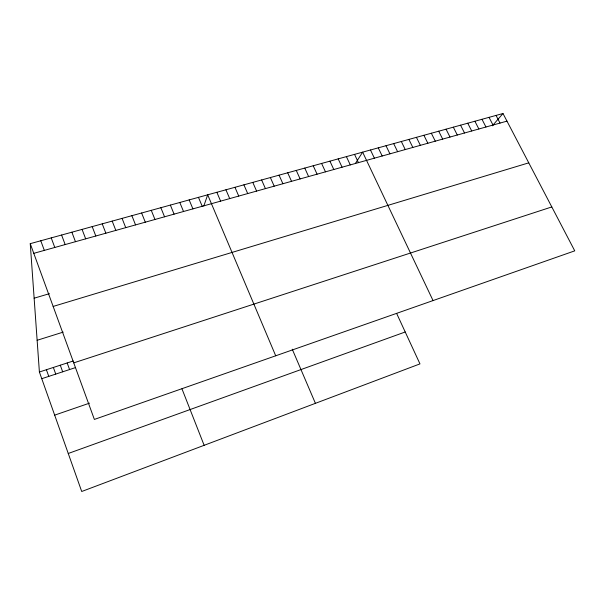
<?xml version="1.0" encoding="UTF-8"?>
<svg xmlns="http://www.w3.org/2000/svg" width="605" height="605" viewBox="0 0 605 605"><rect width="100%" height="100%" fill="white"/><g stroke="black" fill="none" stroke-linecap="round" stroke-linejoin="round"><path stroke-width="0.91" d="M203.794 206.071L207.689 194.81L275.714 355.793M355.483 163.32L362.637 152.15L433.044 300.579M492.357 125.81L502.989 113.506L574.75 250.848L94.372 419.431L30.25 243.664L502.989 113.506M68.252 453.485L405.221 331.986M54.669 415.136L89.525 403.149M41.76 378.685L75.58 367.575M396.661 313.473L419.968 363.892L81.713 491.494L39.393 371.999L73.182 361.003M73.734 362.871L551.805 206.933M37.132 340.282L63.192 332.122M53.149 306.433L528.77 162.843M34.137 298.197L49.444 293.659M33.782 253.336L506.975 121.136M496.039 115.426L500.017 123.08M489.037 117.355L493.014 125.038M481.988 119.291L485.959 127.005M474.895 121.242L478.865 128.986M467.756 123.208L471.719 130.982M460.564 125.19L464.527 132.994M453.334 127.179L457.289 135.013M446.051 129.183L449.999 137.055M438.716 131.202L442.671 139.105M431.335 133.236L435.282 141.162M423.908 135.286L427.848 143.241M416.429 137.343L420.369 145.329M408.897 139.415L412.829 147.439M401.319 141.502L405.244 149.556M393.689 143.604L397.606 151.689M386.005 145.714L389.923 153.836M378.269 147.847L382.178 155.999M370.479 149.995L374.382 158.177M354.545 154.381L358.44 162.632M346.393 156.619L350.28 164.908M338.187 158.881L342.067 167.207M329.922 161.157L333.801 169.513M321.603 163.448L325.467 171.843M313.216 165.755L317.073 174.187M304.769 168.084L308.626 176.554M296.268 170.421L300.11 178.929M287.7 172.78L291.534 181.326M279.064 175.155L282.898 183.738M270.374 177.552L274.194 186.166M261.617 179.965L265.429 188.616M252.792 182.392L256.596 191.082M243.906 184.835L247.702 193.57M234.952 187.3L238.741 196.073M225.93 189.788L229.711 198.599M292.245 349.191L315.417 403.331M216.847 192.292L220.613 201.14M198.463 197.351L202.214 206.282M189.168 199.907L192.904 208.876M179.806 202.486L183.527 211.5M170.368 205.087L174.081 214.14M160.854 207.704L164.56 216.802M151.273 210.343L154.963 219.479M141.615 212.998L145.298 222.179M131.882 215.682L135.55 224.901M122.074 218.382L125.734 227.646M181.961 388.826L204.135 445.31M112.19 221.105L115.835 230.414M102.23 223.842L105.86 233.197M92.194 226.61L95.809 236.01M82.068 229.393L85.676 238.839M71.874 232.199L75.459 241.69M61.589 235.035L65.166 244.571M51.228 237.886L54.79 247.468M40.777 240.76L44.324 250.387M67.185 362.955L69.575 369.549M60.288 365.201L62.678 371.818M53.361 367.454L55.743 374.094M46.396 369.715L48.771 376.378M30.25 243.664L39.393 371.999"/></g></svg>
